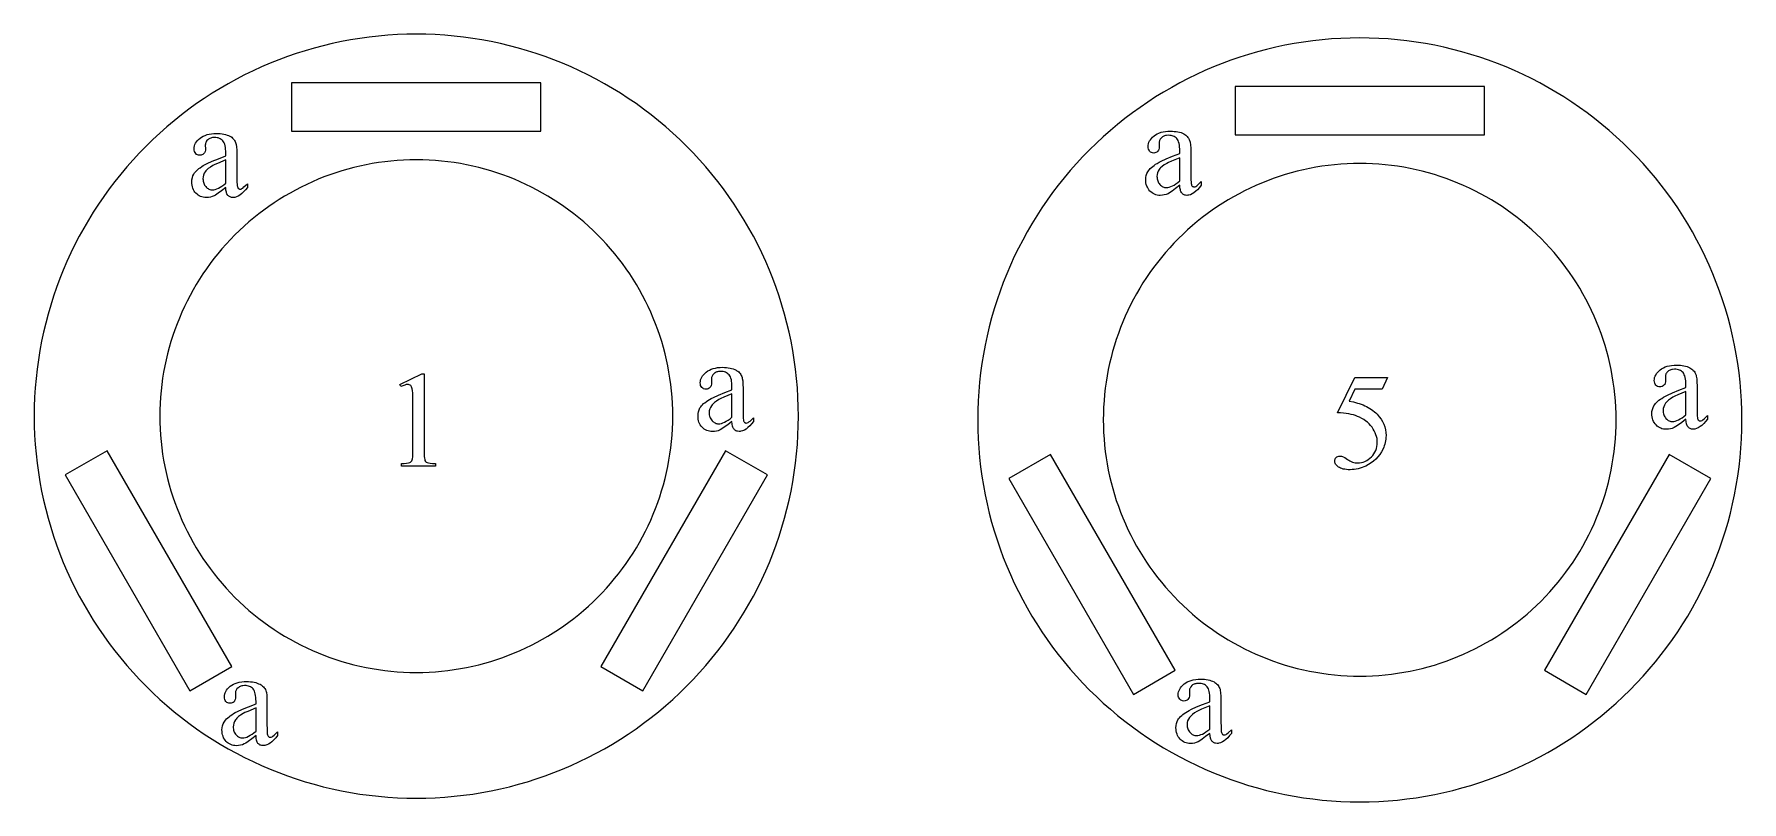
# Model space of a CAD drawing. Extents: x 6 to 600, y -207 to 349.
# Drawn here: x 8.3 to 114.5, y 152 to 199.7 of the extents above; entities that cross this region are included whole.
import ezdxf

# ---------------------------------------------------------------- set-up
doc = ezdxf.new("R2010")
doc.units = 0
doc.header["$MEASUREMENT"] = 0
for name, color, linetype in [('EXT', 1, 'CONTINUOUS'), ('INT', 5, 'CONTINUOUS'), ('POCKET_2_5MM', 3, 'CONTINUOUS'), ('TEXT', 18, 'CONTINUOUS')]:
    doc.layers.add(name, color=color, linetype=linetype)

msp = doc.modelspace()

# ---------------------------------------------------------------- linework, layer by layer
at = {"layer": 'EXT'}
for points in [[(32.07, 199.71, 0.414214), (8.32, 175.96, 0.414214), (32.07, 152.21, 0.414214), (55.82, 175.96, 0.414214)], [(90.71, 199.48, 0.414214), (66.96, 175.73, 0.414214), (90.71, 151.98, 0.414214), (114.46, 175.73, 0.414214)]]:
    msp.add_lwpolyline(points, format="xyb", close=True, dxfattribs=at)
at = {"layer": 'INT'}
for points in [[(32.07, 191.9, 0.414214), (16.13, 175.96, 0.414214), (32.07, 160.03, 0.414214), (48.01, 175.96, 0.414214)], [(90.71, 191.67, 0.414214), (74.77, 175.73, 0.414214), (90.71, 159.8, 0.414214), (106.64, 175.73, 0.414214)]]:
    msp.add_lwpolyline(points, format="xyb", close=True, dxfattribs=at)
at = {"layer": 'POCKET_2_5MM'}
for points in [[(24.32, 193.68), (39.82, 193.68), (39.82, 196.68), (24.32, 196.68)], [(82.96, 193.45), (98.46, 193.45), (98.46, 196.45), (82.96, 196.45)], [(20.6, 160.39), (12.85, 173.81), (10.25, 172.31), (18, 158.89)], [(51.29, 173.81), (43.54, 160.39), (46.14, 158.89), (53.89, 172.31)], [(79.24, 160.16), (71.49, 173.58), (68.89, 172.08), (76.64, 158.66)], [(109.93, 173.58), (102.18, 160.16), (104.77, 158.66), (112.52, 172.08)]]:
    msp.add_lwpolyline(points, close=True, dxfattribs=at)
at = {"layer": 'TEXT'}
for points in [[(20.23, 190.18), (19.97, 189.97), (19.76, 189.82), (19.6, 189.71), (19.5, 189.65), (19.38, 189.61), (19.27, 189.58), (19.15, 189.56), (19.02, 189.55), (18.92, 189.55), (18.83, 189.57), (18.75, 189.59), (18.66, 189.62), (18.58, 189.65), (18.51, 189.7), (18.44, 189.76), (18.37, 189.82), (18.31, 189.89), (18.26, 189.96), (18.22, 190.04), (18.18, 190.13), (18.15, 190.22), (18.13, 190.32), (18.12, 190.42), (18.12, 190.53), (18.12, 190.66), (18.15, 190.79), (18.19, 190.9), (18.24, 191.01), (18.29, 191.08), (18.34, 191.15), (18.4, 191.22), (18.47, 191.28), (18.55, 191.35), (18.64, 191.41), (18.73, 191.48), (18.83, 191.54), (18.95, 191.6), (19.08, 191.67), (19.39, 191.82), (19.78, 191.97), (20.23, 192.15), (20.23, 192.3), (20.23, 192.43), (20.22, 192.56), (20.21, 192.67), (20.19, 192.77), (20.16, 192.87), (20.13, 192.95), (20.09, 193.02), (20.05, 193.08), (20, 193.12), (19.95, 193.17), (19.89, 193.2), (19.83, 193.23), (19.76, 193.26), (19.69, 193.27), (19.61, 193.28), (19.53, 193.29), (19.4, 193.28), (19.35, 193.27), (19.29, 193.25), (19.24, 193.23), (19.2, 193.21), (19.15, 193.18), (19.11, 193.15), (19.04, 193.07), (19.02, 193.03), (18.99, 192.99), (18.98, 192.95), (18.96, 192.91), (18.96, 192.87), (18.95, 192.82), (18.96, 192.58), (18.96, 192.49), (18.94, 192.41), (18.91, 192.34), (18.87, 192.29), (18.81, 192.24), (18.75, 192.21), (18.69, 192.19), (18.61, 192.18), (18.54, 192.19), (18.47, 192.21), (18.41, 192.24), (18.36, 192.29), (18.32, 192.35), (18.29, 192.42), (18.27, 192.5), (18.26, 192.59), (18.27, 192.67), (18.29, 192.76), (18.31, 192.85), (18.35, 192.93), (18.4, 193.01), (18.47, 193.09), (18.54, 193.17), (18.63, 193.24), (18.72, 193.31), (18.83, 193.37), (18.94, 193.42), (19.07, 193.47), (19.2, 193.5), (19.34, 193.52), (19.49, 193.54), (19.65, 193.54), (19.78, 193.54), (19.89, 193.53), (20.01, 193.52), (20.11, 193.5), (20.21, 193.47), (20.31, 193.44), (20.4, 193.41), (20.48, 193.37), (20.54, 193.34), (20.6, 193.3), (20.65, 193.25), (20.69, 193.2), (20.74, 193.15), (20.78, 193.1), (20.81, 193.03), (20.84, 192.97), (20.86, 192.92), (20.88, 192.85), (20.9, 192.7), (20.91, 192.49), (20.92, 192.24), (20.92, 190.95), (20.92, 190.51), (20.93, 190.37), (20.94, 190.28), (20.95, 190.23), (20.97, 190.18), (20.98, 190.14), (21.01, 190.12), (21.03, 190.1), (21.06, 190.09), (21.09, 190.08), (21.12, 190.08), (21.18, 190.08), (21.23, 190.11), (21.29, 190.14), (21.36, 190.21), (21.57, 190.41), (21.57, 190.18), (21.45, 190.03), (21.34, 189.9), (21.23, 189.8), (21.11, 189.71), (21, 189.64), (20.89, 189.59), (20.79, 189.56), (20.73, 189.56), (20.68, 189.55), (20.58, 189.56), (20.54, 189.57), (20.5, 189.59), (20.46, 189.61), (20.42, 189.63), (20.39, 189.66), (20.36, 189.69), (20.33, 189.73), (20.3, 189.78), (20.28, 189.83), (20.27, 189.89), (20.24, 190.02)], [(79.52, 190.32), (79.26, 190.11), (79.05, 189.96), (78.89, 189.85), (78.79, 189.79), (78.68, 189.75), (78.56, 189.72), (78.44, 189.7), (78.31, 189.69), (78.22, 189.69), (78.12, 189.71), (78.04, 189.73), (77.95, 189.76), (77.87, 189.8), (77.8, 189.84), (77.73, 189.9), (77.66, 189.96), (77.6, 190.03), (77.55, 190.11), (77.51, 190.19), (77.47, 190.27), (77.44, 190.36), (77.42, 190.46), (77.41, 190.56), (77.41, 190.67), (77.42, 190.8), (77.44, 190.93), (77.48, 191.04), (77.53, 191.15), (77.58, 191.22), (77.63, 191.29), (77.69, 191.36), (77.76, 191.42), (77.84, 191.49), (77.93, 191.55), (78.02, 191.62), (78.12, 191.68), (78.24, 191.75), (78.37, 191.81), (78.68, 191.96), (79.07, 192.12), (79.52, 192.29), (79.52, 192.44), (79.52, 192.57), (79.51, 192.7), (79.5, 192.81), (79.48, 192.92), (79.45, 193.01), (79.42, 193.09), (79.38, 193.16), (79.34, 193.22), (79.29, 193.27), (79.24, 193.31), (79.18, 193.35), (79.12, 193.37), (79.05, 193.4), (78.98, 193.41), (78.9, 193.42), (78.82, 193.43), (78.69, 193.42), (78.64, 193.41), (78.58, 193.39), (78.53, 193.37), (78.49, 193.35), (78.44, 193.32), (78.4, 193.29), (78.33, 193.21), (78.31, 193.18), (78.28, 193.14), (78.27, 193.09), (78.26, 193.05), (78.25, 193.01), (78.25, 192.96), (78.25, 192.72), (78.25, 192.63), (78.23, 192.55), (78.2, 192.49), (78.16, 192.43), (78.1, 192.38), (78.04, 192.35), (77.98, 192.33), (77.9, 192.32), (77.83, 192.33), (77.76, 192.35), (77.7, 192.38), (77.65, 192.43), (77.61, 192.49), (77.58, 192.56), (77.56, 192.64), (77.55, 192.73), (77.56, 192.81), (77.58, 192.9), (77.6, 192.99), (77.64, 193.07), (77.7, 193.15), (77.76, 193.23), (77.83, 193.31), (77.92, 193.38), (78.01, 193.45), (78.12, 193.51), (78.23, 193.56), (78.36, 193.61), (78.49, 193.64), (78.63, 193.66), (78.78, 193.68), (78.94, 193.68), (79.07, 193.68), (79.18, 193.67), (79.3, 193.66), (79.4, 193.64), (79.5, 193.61), (79.6, 193.59), (79.69, 193.55), (79.77, 193.51), (79.83, 193.48), (79.89, 193.44), (79.94, 193.39), (79.98, 193.35), (80.03, 193.29), (80.07, 193.24), (80.1, 193.17), (80.13, 193.11), (80.15, 193.06), (80.17, 193), (80.19, 192.84), (80.2, 192.63), (80.21, 192.38), (80.21, 191.09), (80.21, 190.65), (80.22, 190.51), (80.23, 190.42), (80.24, 190.37), (80.26, 190.32), (80.27, 190.28), (80.3, 190.26), (80.32, 190.24), (80.35, 190.23), (80.38, 190.22), (80.41, 190.22), (80.47, 190.22), (80.52, 190.25), (80.58, 190.29), (80.65, 190.35), (80.86, 190.55), (80.86, 190.32), (80.74, 190.17), (80.63, 190.04), (80.52, 189.94), (80.4, 189.85), (80.29, 189.78), (80.19, 189.73), (80.08, 189.7), (80.02, 189.7), (79.97, 189.69), (79.87, 189.7), (79.83, 189.71), (79.79, 189.73), (79.75, 189.75), (79.71, 189.77), (79.68, 189.8), (79.65, 189.84), (79.62, 189.87), (79.59, 189.92), (79.57, 189.97), (79.56, 190.03), (79.53, 190.16)], [(20.23, 190.45), (20.23, 191.89), (19.72, 191.68), (19.54, 191.6), (19.42, 191.54), (19.27, 191.45), (19.14, 191.35), (19.04, 191.26), (18.99, 191.21), (18.95, 191.16), (18.89, 191.06), (18.85, 190.95), (18.82, 190.84), (18.81, 190.72), (18.82, 190.65), (18.83, 190.58), (18.84, 190.51), (18.86, 190.45), (18.88, 190.39), (18.91, 190.33), (18.95, 190.28), (18.99, 190.23), (19.04, 190.18), (19.08, 190.14), (19.13, 190.11), (19.18, 190.08), (19.24, 190.06), (19.29, 190.04), (19.35, 190.03), (19.4, 190.03), (19.48, 190.04), (19.57, 190.06), (19.67, 190.09), (19.77, 190.13), (19.87, 190.19), (19.99, 190.26), (20.11, 190.35)], [(79.52, 190.59), (79.52, 192.03), (79.01, 191.82), (78.83, 191.74), (78.71, 191.68), (78.56, 191.59), (78.43, 191.49), (78.33, 191.4), (78.28, 191.35), (78.25, 191.3), (78.18, 191.2), (78.14, 191.09), (78.11, 190.98), (78.1, 190.86), (78.11, 190.79), (78.12, 190.72), (78.13, 190.65), (78.15, 190.59), (78.17, 190.53), (78.2, 190.47), (78.24, 190.42), (78.28, 190.37), (78.33, 190.32), (78.38, 190.28), (78.42, 190.25), (78.47, 190.22), (78.53, 190.2), (78.58, 190.18), (78.64, 190.17), (78.69, 190.17), (78.78, 190.18), (78.86, 190.2), (78.96, 190.23), (79.06, 190.28), (79.17, 190.33), (79.28, 190.4), (79.4, 190.49)], [(31.04, 177.93), (32.41, 178.59), (32.55, 178.59), (32.55, 173.84), (32.55, 173.63), (32.56, 173.46), (32.57, 173.34), (32.59, 173.26), (32.61, 173.2), (32.65, 173.15), (32.69, 173.11), (32.75, 173.08), (32.83, 173.05), (32.94, 173.03), (33.08, 173.01), (33.26, 173.01), (33.26, 172.85), (31.14, 172.85), (31.14, 173.01), (31.32, 173.01), (31.47, 173.03), (31.58, 173.05), (31.66, 173.08), (31.71, 173.11), (31.75, 173.15), (31.79, 173.19), (31.82, 173.24), (31.84, 173.31), (31.85, 173.44), (31.86, 173.62), (31.86, 173.84), (31.86, 176.88), (31.86, 177.16), (31.85, 177.39), (31.84, 177.55), (31.82, 177.67), (31.8, 177.73), (31.78, 177.78), (31.75, 177.83), (31.72, 177.86), (31.68, 177.89), (31.63, 177.91), (31.58, 177.92), (31.53, 177.93), (31.45, 177.92), (31.35, 177.89), (31.23, 177.85), (31.1, 177.8)], [(51.69, 175.63), (51.43, 175.43), (51.21, 175.27), (51.06, 175.17), (50.96, 175.11), (50.84, 175.06), (50.73, 175.03), (50.6, 175.01), (50.48, 175), (50.38, 175.01), (50.29, 175.02), (50.2, 175.04), (50.12, 175.07), (50.04, 175.11), (49.97, 175.16), (49.9, 175.21), (49.83, 175.27), (49.77, 175.34), (49.72, 175.42), (49.67, 175.5), (49.64, 175.59), (49.61, 175.68), (49.59, 175.77), (49.58, 175.88), (49.58, 175.98), (49.58, 176.12), (49.61, 176.24), (49.65, 176.36), (49.7, 176.47), (49.75, 176.54), (49.8, 176.6), (49.86, 176.67), (49.93, 176.74), (50.01, 176.8), (50.1, 176.87), (50.19, 176.93), (50.29, 177), (50.4, 177.06), (50.54, 177.13), (50.85, 177.27), (51.24, 177.43), (51.69, 177.6), (51.69, 177.75), (51.69, 177.89), (51.68, 178.01), (51.67, 178.13), (51.65, 178.23), (51.62, 178.32), (51.59, 178.4), (51.55, 178.47), (51.51, 178.53), (51.46, 178.58), (51.41, 178.62), (51.35, 178.66), (51.29, 178.69), (51.22, 178.71), (51.15, 178.73), (51.07, 178.74), (50.99, 178.74), (50.86, 178.73), (50.8, 178.72), (50.75, 178.71), (50.7, 178.69), (50.65, 178.66), (50.61, 178.63), (50.57, 178.6), (50.5, 178.53), (50.47, 178.49), (50.45, 178.45), (50.44, 178.41), (50.42, 178.37), (50.42, 178.32), (50.41, 178.28), (50.42, 178.04), (50.42, 177.95), (50.4, 177.87), (50.37, 177.8), (50.32, 177.74), (50.27, 177.7), (50.21, 177.66), (50.14, 177.65), (50.07, 177.64), (50, 177.65), (49.93, 177.67), (49.87, 177.7), (49.82, 177.75), (49.78, 177.81), (49.74, 177.87), (49.73, 177.95), (49.72, 178.04), (49.73, 178.13), (49.74, 178.22), (49.77, 178.3), (49.81, 178.38), (49.86, 178.46), (49.93, 178.54), (50, 178.62), (50.09, 178.7), (50.18, 178.77), (50.29, 178.83), (50.4, 178.88), (50.52, 178.92), (50.66, 178.95), (50.8, 178.98), (50.95, 178.99), (51.11, 179), (51.23, 178.99), (51.35, 178.98), (51.46, 178.97), (51.57, 178.95), (51.67, 178.93), (51.77, 178.9), (51.86, 178.87), (51.94, 178.83), (52, 178.79), (52.05, 178.75), (52.11, 178.71), (52.15, 178.66), (52.2, 178.61), (52.23, 178.55), (52.27, 178.49), (52.3, 178.42), (52.32, 178.37), (52.33, 178.31), (52.36, 178.15), (52.37, 177.95), (52.38, 177.69), (52.38, 176.4), (52.38, 175.96), (52.39, 175.82), (52.4, 175.74), (52.41, 175.68), (52.42, 175.63), (52.44, 175.6), (52.46, 175.57), (52.49, 175.56), (52.52, 175.54), (52.54, 175.53), (52.57, 175.53), (52.64, 175.54), (52.69, 175.56), (52.74, 175.6), (52.82, 175.66), (53.03, 175.86), (53.03, 175.63), (52.91, 175.49), (52.8, 175.36), (52.68, 175.25), (52.57, 175.16), (52.46, 175.1), (52.35, 175.05), (52.25, 175.02), (52.19, 175.01), (52.14, 175.01), (52.04, 175.02), (52, 175.03), (51.96, 175.04), (51.92, 175.06), (51.88, 175.09), (51.85, 175.12), (51.82, 175.15), (51.79, 175.19), (51.76, 175.23), (51.74, 175.28), (51.72, 175.34), (51.7, 175.47)], [(92.43, 178.36), (92.1, 177.65), (90.41, 177.65), (90.04, 176.9), (90.31, 176.85), (90.56, 176.78), (90.68, 176.75), (90.8, 176.71), (90.92, 176.66), (91.03, 176.61), (91.13, 176.56), (91.24, 176.5), (91.34, 176.44), (91.43, 176.38), (91.53, 176.31), (91.62, 176.24), (91.7, 176.16), (91.78, 176.08), (91.91, 175.93), (92.03, 175.78), (92.12, 175.63), (92.2, 175.47), (92.26, 175.3), (92.3, 175.12), (92.33, 174.94), (92.34, 174.75), (92.33, 174.64), (92.32, 174.53), (92.31, 174.43), (92.29, 174.32), (92.27, 174.22), (92.23, 174.12), (92.2, 174.03), (92.16, 173.93), (92.06, 173.75), (91.95, 173.58), (91.83, 173.43), (91.7, 173.29), (91.56, 173.16), (91.41, 173.05), (91.26, 172.95), (91.09, 172.86), (90.97, 172.81), (90.85, 172.76), (90.73, 172.72), (90.61, 172.69), (90.49, 172.66), (90.36, 172.65), (90.24, 172.64), (90.11, 172.63), (89.99, 172.63), (89.88, 172.64), (89.77, 172.66), (89.68, 172.67), (89.59, 172.7), (89.51, 172.73), (89.44, 172.76), (89.38, 172.8), (89.32, 172.85), (89.28, 172.89), (89.24, 172.94), (89.2, 172.98), (89.18, 173.03), (89.16, 173.08), (89.15, 173.13), (89.15, 173.18), (89.15, 173.24), (89.17, 173.29), (89.2, 173.34), (89.24, 173.39), (89.29, 173.43), (89.35, 173.46), (89.41, 173.47), (89.48, 173.48), (89.58, 173.47), (89.63, 173.46), (89.67, 173.44), (89.78, 173.39), (89.95, 173.27), (90.02, 173.22), (90.1, 173.18), (90.18, 173.14), (90.26, 173.11), (90.34, 173.09), (90.42, 173.07), (90.5, 173.06), (90.58, 173.06), (90.7, 173.06), (90.81, 173.08), (90.92, 173.11), (91.03, 173.15), (91.14, 173.2), (91.24, 173.27), (91.34, 173.34), (91.43, 173.43), (91.52, 173.52), (91.59, 173.62), (91.65, 173.72), (91.7, 173.83), (91.74, 173.95), (91.77, 174.07), (91.79, 174.19), (91.8, 174.32), (91.79, 174.45), (91.78, 174.57), (91.75, 174.69), (91.71, 174.81), (91.67, 174.93), (91.61, 175.05), (91.55, 175.16), (91.47, 175.27), (91.38, 175.38), (91.29, 175.48), (91.19, 175.58), (91.08, 175.66), (90.96, 175.75), (90.84, 175.82), (90.7, 175.89), (90.56, 175.95), (90.45, 176), (90.32, 176.04), (90.18, 176.07), (90.03, 176.1), (89.87, 176.13), (89.7, 176.15), (89.52, 176.16), (89.33, 176.17), (90.41, 178.36)], [(110.98, 175.77), (110.72, 175.57), (110.51, 175.42), (110.35, 175.31), (110.25, 175.25), (110.13, 175.2), (110.02, 175.17), (109.89, 175.15), (109.77, 175.15), (109.67, 175.15), (109.58, 175.16), (109.49, 175.18), (109.41, 175.21), (109.33, 175.25), (109.26, 175.3), (109.19, 175.35), (109.12, 175.42), (109.06, 175.49), (109.01, 175.56), (108.97, 175.64), (108.93, 175.73), (108.9, 175.82), (108.88, 175.92), (108.87, 176.02), (108.87, 176.12), (108.87, 176.26), (108.9, 176.38), (108.94, 176.5), (108.99, 176.61), (109.04, 176.68), (109.09, 176.75), (109.15, 176.81), (109.22, 176.88), (109.3, 176.95), (109.39, 177.01), (109.48, 177.07), (109.58, 177.14), (109.7, 177.2), (109.83, 177.27), (110.14, 177.41), (110.53, 177.57), (110.98, 177.74), (110.98, 177.89), (110.98, 178.03), (110.97, 178.15), (110.96, 178.27), (110.94, 178.37), (110.91, 178.46), (110.88, 178.54), (110.84, 178.61), (110.8, 178.67), (110.75, 178.72), (110.7, 178.76), (110.64, 178.8), (110.58, 178.83), (110.51, 178.85), (110.44, 178.87), (110.36, 178.88), (110.28, 178.88), (110.15, 178.87), (110.1, 178.86), (110.04, 178.85), (109.99, 178.83), (109.94, 178.8), (109.9, 178.78), (109.86, 178.74), (109.79, 178.67), (109.77, 178.63), (109.74, 178.59), (109.73, 178.55), (109.71, 178.51), (109.71, 178.46), (109.7, 178.42), (109.71, 178.18), (109.71, 178.09), (109.69, 178.01), (109.66, 177.94), (109.61, 177.88), (109.56, 177.84), (109.5, 177.81), (109.43, 177.79), (109.36, 177.78), (109.29, 177.79), (109.22, 177.81), (109.16, 177.84), (109.11, 177.89), (109.07, 177.95), (109.04, 178.02), (109.02, 178.09), (109.01, 178.18), (109.02, 178.27), (109.03, 178.36), (109.06, 178.44), (109.1, 178.52), (109.15, 178.61), (109.22, 178.68), (109.29, 178.76), (109.38, 178.84), (109.47, 178.91), (109.58, 178.97), (109.69, 179.02), (109.81, 179.06), (109.95, 179.09), (110.09, 179.12), (110.24, 179.13), (110.4, 179.14), (110.52, 179.13), (110.64, 179.13), (110.75, 179.11), (110.86, 179.09), (110.96, 179.07), (111.06, 179.04), (111.15, 179.01), (111.23, 178.97), (111.29, 178.93), (111.34, 178.89), (111.4, 178.85), (111.44, 178.8), (111.49, 178.75), (111.53, 178.69), (111.56, 178.63), (111.59, 178.56), (111.61, 178.51), (111.62, 178.45), (111.65, 178.29), (111.66, 178.09), (111.67, 177.83), (111.67, 176.54), (111.67, 176.11), (111.68, 175.97), (111.69, 175.88), (111.7, 175.82), (111.71, 175.78), (111.73, 175.74), (111.76, 175.71), (111.78, 175.7), (111.81, 175.68), (111.83, 175.68), (111.86, 175.67), (111.93, 175.68), (111.98, 175.7), (112.03, 175.74), (112.11, 175.8), (112.32, 176), (112.32, 175.77), (112.2, 175.63), (112.09, 175.5), (111.97, 175.39), (111.86, 175.31), (111.75, 175.24), (111.64, 175.19), (111.54, 175.16), (111.48, 175.15), (111.43, 175.15), (111.33, 175.16), (111.29, 175.17), (111.25, 175.19), (111.21, 175.21), (111.17, 175.23), (111.14, 175.26), (111.11, 175.29), (111.08, 175.33), (111.05, 175.37), (111.03, 175.42), (111.01, 175.48), (110.99, 175.61)], [(51.69, 175.9), (51.69, 177.35), (51.18, 177.14), (51, 177.06), (50.88, 177), (50.73, 176.9), (50.6, 176.81), (50.5, 176.71), (50.45, 176.66), (50.41, 176.61), (50.35, 176.51), (50.31, 176.41), (50.28, 176.29), (50.27, 176.18), (50.28, 176.11), (50.28, 176.04), (50.3, 175.97), (50.32, 175.91), (50.34, 175.85), (50.37, 175.79), (50.41, 175.73), (50.45, 175.68), (50.5, 175.64), (50.54, 175.6), (50.59, 175.56), (50.64, 175.54), (50.69, 175.51), (50.75, 175.5), (50.8, 175.49), (50.86, 175.49), (50.94, 175.49), (51.03, 175.51), (51.13, 175.54), (51.23, 175.59), (51.33, 175.65), (51.45, 175.72), (51.57, 175.8)], [(110.98, 176.04), (110.98, 177.49), (110.47, 177.28), (110.29, 177.2), (110.17, 177.14), (110.02, 177.04), (109.89, 176.95), (109.79, 176.85), (109.74, 176.8), (109.7, 176.76), (109.64, 176.65), (109.6, 176.55), (109.57, 176.44), (109.56, 176.32), (109.57, 176.25), (109.57, 176.18), (109.59, 176.11), (109.61, 176.05), (109.63, 175.99), (109.66, 175.93), (109.7, 175.88), (109.74, 175.82), (109.79, 175.78), (109.83, 175.74), (109.88, 175.7), (109.93, 175.68), (109.99, 175.65), (110.04, 175.64), (110.09, 175.63), (110.15, 175.63), (110.23, 175.63), (110.32, 175.65), (110.42, 175.69), (110.52, 175.73), (110.62, 175.79), (110.74, 175.86), (110.86, 175.94)], [(22.11, 156.1), (21.84, 155.9), (21.63, 155.74), (21.48, 155.64), (21.37, 155.58), (21.26, 155.53), (21.14, 155.5), (21.02, 155.48), (20.9, 155.47), (20.8, 155.48), (20.71, 155.49), (20.62, 155.51), (20.54, 155.54), (20.46, 155.58), (20.38, 155.63), (20.31, 155.68), (20.25, 155.74), (20.19, 155.81), (20.14, 155.89), (20.09, 155.97), (20.06, 156.06), (20.03, 156.15), (20.01, 156.24), (20, 156.35), (19.99, 156.45), (20, 156.59), (20.02, 156.71), (20.06, 156.83), (20.12, 156.93), (20.16, 157), (20.22, 157.07), (20.28, 157.14), (20.35, 157.21), (20.43, 157.27), (20.51, 157.34), (20.61, 157.4), (20.71, 157.47), (20.82, 157.53), (20.95, 157.6), (21.27, 157.74), (21.65, 157.9), (22.11, 158.07), (22.11, 158.22), (22.1, 158.36), (22.1, 158.48), (22.08, 158.6), (22.06, 158.7), (22.04, 158.79), (22.01, 158.87), (21.97, 158.94), (21.93, 159), (21.88, 159.05), (21.83, 159.09), (21.77, 159.13), (21.71, 159.16), (21.64, 159.18), (21.56, 159.2), (21.49, 159.21), (21.4, 159.21), (21.28, 159.2), (21.22, 159.19), (21.17, 159.18), (21.12, 159.16), (21.07, 159.13), (21.03, 159.1), (20.99, 159.07), (20.92, 159), (20.89, 158.96), (20.87, 158.92), (20.85, 158.88), (20.84, 158.84), (20.83, 158.79), (20.83, 158.75), (20.84, 158.51), (20.83, 158.42), (20.81, 158.34), (20.78, 158.27), (20.74, 158.21), (20.69, 158.17), (20.63, 158.13), (20.56, 158.12), (20.49, 158.11), (20.41, 158.12), (20.35, 158.14), (20.29, 158.17), (20.23, 158.22), (20.19, 158.28), (20.16, 158.34), (20.14, 158.42), (20.14, 158.51), (20.14, 158.6), (20.16, 158.69), (20.19, 158.77), (20.23, 158.85), (20.28, 158.93), (20.34, 159.01), (20.42, 159.09), (20.5, 159.17), (20.6, 159.24), (20.7, 159.3), (20.82, 159.35), (20.94, 159.39), (21.07, 159.42), (21.22, 159.45), (21.37, 159.46), (21.53, 159.47), (21.65, 159.46), (21.77, 159.45), (21.88, 159.44), (21.99, 159.42), (22.09, 159.4), (22.18, 159.37), (22.27, 159.33), (22.36, 159.3), (22.42, 159.26), (22.47, 159.22), (22.52, 159.18), (22.57, 159.13), (22.61, 159.08), (22.65, 159.02), (22.69, 158.96), (22.72, 158.89), (22.74, 158.84), (22.75, 158.78), (22.77, 158.62), (22.79, 158.42), (22.79, 158.16), (22.79, 156.87), (22.8, 156.43), (22.8, 156.29), (22.81, 156.21), (22.82, 156.15), (22.84, 156.1), (22.86, 156.07), (22.88, 156.04), (22.91, 156.02), (22.93, 156.01), (22.96, 156), (22.99, 156), (23.05, 156.01), (23.11, 156.03), (23.16, 156.07), (23.23, 156.13), (23.44, 156.33), (23.44, 156.1), (23.33, 155.96), (23.21, 155.83), (23.1, 155.72), (22.99, 155.63), (22.88, 155.57), (22.77, 155.52), (22.66, 155.49), (22.61, 155.48), (22.56, 155.48), (22.46, 155.49), (22.41, 155.5), (22.37, 155.51), (22.33, 155.53), (22.3, 155.56), (22.26, 155.59), (22.23, 155.62), (22.2, 155.66), (22.18, 155.7), (22.16, 155.75), (22.14, 155.81), (22.12, 155.94)], [(81.4, 156.24), (81.13, 156.04), (80.92, 155.89), (80.77, 155.78), (80.66, 155.72), (80.55, 155.67), (80.43, 155.64), (80.31, 155.62), (80.19, 155.62), (80.09, 155.62), (80, 155.63), (79.91, 155.65), (79.83, 155.68), (79.75, 155.72), (79.67, 155.77), (79.6, 155.82), (79.54, 155.89), (79.48, 155.96), (79.43, 156.03), (79.38, 156.11), (79.35, 156.2), (79.32, 156.29), (79.3, 156.39), (79.29, 156.49), (79.28, 156.59), (79.29, 156.73), (79.31, 156.85), (79.35, 156.97), (79.41, 157.08), (79.45, 157.15), (79.51, 157.21), (79.57, 157.28), (79.64, 157.35), (79.72, 157.42), (79.8, 157.48), (79.9, 157.54), (80, 157.61), (80.11, 157.67), (80.24, 157.74), (80.56, 157.88), (80.94, 158.04), (81.4, 158.21), (81.4, 158.36), (81.4, 158.5), (81.39, 158.62), (81.37, 158.74), (81.35, 158.84), (81.33, 158.93), (81.3, 159.01), (81.26, 159.08), (81.22, 159.14), (81.17, 159.19), (81.12, 159.23), (81.06, 159.27), (81, 159.3), (80.93, 159.32), (80.85, 159.34), (80.78, 159.35), (80.69, 159.35), (80.57, 159.34), (80.51, 159.33), (80.46, 159.32), (80.41, 159.3), (80.36, 159.27), (80.32, 159.25), (80.28, 159.21), (80.21, 159.14), (80.18, 159.1), (80.16, 159.06), (80.14, 159.02), (80.13, 158.98), (80.12, 158.93), (80.12, 158.89), (80.13, 158.65), (80.12, 158.56), (80.1, 158.48), (80.07, 158.41), (80.03, 158.35), (79.98, 158.31), (79.92, 158.28), (79.85, 158.26), (79.78, 158.25), (79.7, 158.26), (79.64, 158.28), (79.58, 158.31), (79.53, 158.36), (79.48, 158.42), (79.45, 158.49), (79.43, 158.56), (79.43, 158.65), (79.43, 158.74), (79.45, 158.83), (79.48, 158.91), (79.52, 158.99), (79.57, 159.08), (79.63, 159.15), (79.71, 159.23), (79.79, 159.31), (79.89, 159.38), (79.99, 159.44), (80.11, 159.49), (80.23, 159.53), (80.36, 159.56), (80.51, 159.59), (80.66, 159.6), (80.82, 159.61), (80.94, 159.6), (81.06, 159.6), (81.17, 159.58), (81.28, 159.56), (81.38, 159.54), (81.47, 159.51), (81.56, 159.48), (81.65, 159.44), (81.71, 159.4), (81.76, 159.36), (81.81, 159.32), (81.86, 159.27), (81.9, 159.22), (81.94, 159.16), (81.98, 159.1), (82.01, 159.03), (82.03, 158.98), (82.04, 158.92), (82.06, 158.76), (82.08, 158.56), (82.08, 158.3), (82.08, 157.01), (82.09, 156.58), (82.09, 156.44), (82.1, 156.35), (82.12, 156.29), (82.13, 156.25), (82.15, 156.21), (82.17, 156.18), (82.2, 156.17), (82.22, 156.15), (82.25, 156.15), (82.28, 156.14), (82.34, 156.15), (82.4, 156.17), (82.45, 156.21), (82.53, 156.27), (82.73, 156.47), (82.73, 156.24), (82.62, 156.1), (82.5, 155.97), (82.39, 155.86), (82.28, 155.78), (82.17, 155.71), (82.06, 155.66), (81.95, 155.63), (81.9, 155.62), (81.85, 155.62), (81.75, 155.63), (81.71, 155.64), (81.66, 155.66), (81.62, 155.67), (81.59, 155.7), (81.55, 155.73), (81.52, 155.76), (81.49, 155.8), (81.47, 155.84), (81.45, 155.89), (81.43, 155.95), (81.41, 156.08)], [(22.11, 156.37), (22.11, 157.82), (21.59, 157.61), (21.42, 157.53), (21.3, 157.47), (21.15, 157.37), (21.02, 157.28), (20.91, 157.18), (20.87, 157.13), (20.83, 157.08), (20.77, 156.98), (20.72, 156.88), (20.7, 156.76), (20.69, 156.65), (20.69, 156.58), (20.7, 156.51), (20.71, 156.44), (20.73, 156.38), (20.76, 156.31), (20.79, 156.26), (20.83, 156.2), (20.87, 156.15), (20.91, 156.11), (20.96, 156.07), (21.01, 156.03), (21.06, 156.01), (21.11, 155.98), (21.17, 155.97), (21.22, 155.96), (21.28, 155.96), (21.36, 155.96), (21.45, 155.98), (21.54, 156.01), (21.64, 156.06), (21.75, 156.12), (21.86, 156.19), (21.98, 156.27)], [(81.4, 156.51), (81.4, 157.96), (80.88, 157.75), (80.71, 157.67), (80.59, 157.61), (80.44, 157.51), (80.31, 157.42), (80.2, 157.32), (80.16, 157.27), (80.12, 157.23), (80.06, 157.12), (80.01, 157.02), (79.99, 156.91), (79.98, 156.79), (79.98, 156.72), (79.99, 156.65), (80, 156.58), (80.02, 156.52), (80.05, 156.46), (80.08, 156.4), (80.12, 156.34), (80.16, 156.29), (80.2, 156.25), (80.25, 156.21), (80.3, 156.17), (80.35, 156.15), (80.4, 156.12), (80.46, 156.11), (80.51, 156.1), (80.57, 156.1), (80.65, 156.1), (80.74, 156.12), (80.83, 156.16), (80.93, 156.2), (81.04, 156.26), (81.15, 156.33), (81.27, 156.41)]]:
    msp.add_lwpolyline(points, close=True, dxfattribs=at)

doc.saveas('drawing.dxf')
